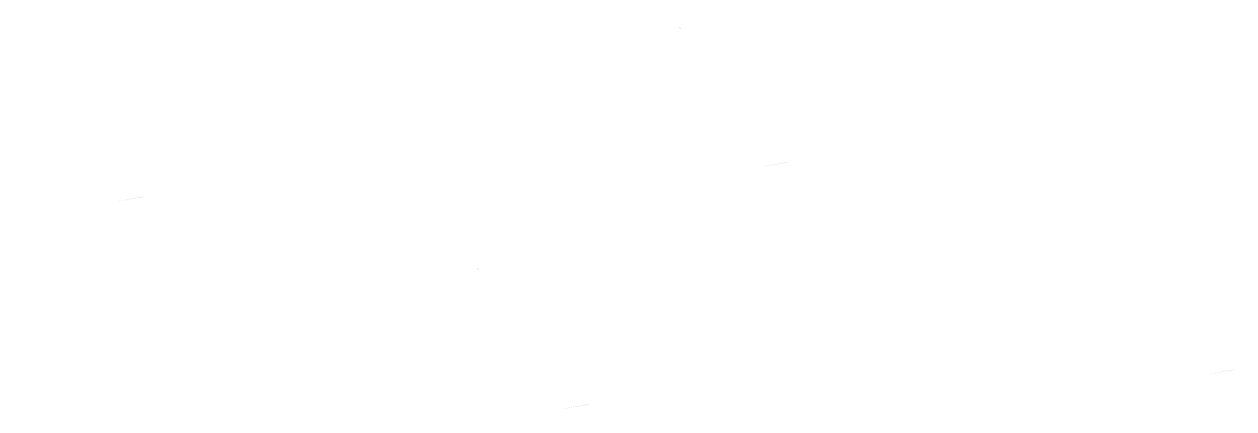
# Model space of a CAD drawing. Extents: x -23785941 to 8798891, y -8418521 to 21897894.
# Drawn here: x -115369 to -68582, y 54604 to 69495 of the extents above; entities that cross this region are included whole.
import ezdxf

# ---------------------------------------------------------------- set-up
doc = ezdxf.new("R2010")
doc.units = 0
doc.header["$MEASUREMENT"] = 0
doc.linetypes.add('DASHED', pattern=[0.75, 0.5, -0.25])
doc.layers.get('0').update_dxf_attribs({"linetype": 'CONTINUOUS'})

msp = doc.modelspace()

# ---------------------------------------------------------------- hatches: boundary and pattern name
at = {"linetype": 'DASHED'}
h = msp.add_hatch(color=3, dxfattribs=at)
h.paths.add_polyline_path([(-90432, 69495), (-89958, 69332)])
h.paths.add_polyline_path([(-90432, 69495), (-90433, 69490)])
edge = h.paths.add_edge_path()
edge.add_arc((-89966, 69340), 10, 251.0279, 304.158)
edge.add_arc((-89959, 69330), 2.5, 251.0279, 484.158)
edge.add_line((-89960, 69327), (-90433, 69490))
edge.add_line((-89969, 69331), (-90433, 69490))
h = msp.add_hatch(color=3, dxfattribs=at)
h.paths.add_polyline_path([(-90432, 69495), (-89958, 69332)])
h.paths.add_polyline_path([(-90432, 69495), (-90433, 69490)])
edge = h.paths.add_edge_path()
edge.add_arc((-89966, 69340), 10, 251.0279, 304.158)
edge.add_arc((-89959, 69330), 2.5, 251.0279, 484.158)
edge.add_line((-89960, 69327), (-90433, 69490))
edge.add_line((-89969, 69331), (-90433, 69490))
h = msp.add_hatch(color=3, dxfattribs=at)
h.paths.add_polyline_path([(-115368, 68159), (-114894, 67997)])
h.paths.add_polyline_path([(-115368, 68159), (-115369, 68155)])
edge = h.paths.add_edge_path()
edge.add_arc((-114902, 68005), 10, 251.0279, 304.158)
edge.add_arc((-114895, 67994), 2.5, 251.0279, 484.158)
edge.add_line((-114896, 67992), (-115369, 68155))
edge.add_line((-114906, 67995), (-115369, 68155))
h = msp.add_hatch(color=3, dxfattribs=at)
h.paths.add_polyline_path([(-115368, 68159), (-114894, 67997)])
h.paths.add_polyline_path([(-115368, 68159), (-115369, 68155)])
edge = h.paths.add_edge_path()
edge.add_arc((-114902, 68005), 10, 251.0279, 304.158)
edge.add_arc((-114895, 67994), 2.5, 251.0279, 484.158)
edge.add_line((-114896, 67992), (-115369, 68155))
edge.add_line((-114906, 67995), (-115369, 68155))
h = msp.add_hatch(color=256, dxfattribs=at)
h.paths.add_polyline_path([(-86764, 63991), (-86776, 63972)], flags=16)
h.paths.add_polyline_path([(-86764, 63991), (-86776, 63972)], flags=0)
edge = h.paths.add_edge_path()
edge.add_line((-85817, 64143), (-86776, 63972))
edge.add_line((-85819, 64155), (-85817, 64143))
edge.add_line((-86761, 63979), (-85817, 64143))
edge.add_line((-86869, 63972), (-85819, 64155))
h = msp.add_hatch(color=256, dxfattribs=at)
h.paths.add_polyline_path([(-111700, 62655), (-111712, 62637)], flags=16)
h.paths.add_polyline_path([(-111700, 62655), (-111712, 62637)], flags=0)
edge = h.paths.add_edge_path()
edge.add_line((-110753, 62808), (-111712, 62637))
edge.add_line((-110755, 62820), (-110753, 62808))
edge.add_line((-111698, 62643), (-110753, 62808))
edge.add_line((-111805, 62637), (-110755, 62820))
h = msp.add_hatch(color=3, dxfattribs=at)
h.paths.add_polyline_path([(-73197, 61462), (-72724, 61300)])
h.paths.add_polyline_path([(-73197, 61462), (-73199, 61458)])
edge = h.paths.add_edge_path()
edge.add_arc((-72732, 61308), 10, 251.0279, 304.158)
edge.add_arc((-72725, 61297), 2.5, 251.0279, 484.158)
edge.add_line((-72726, 61295), (-73199, 61458))
edge.add_line((-72735, 61298), (-73199, 61458))
h = msp.add_hatch(color=3, dxfattribs=at)
h.paths.add_polyline_path([(-73197, 61462), (-72724, 61300)])
h.paths.add_polyline_path([(-73197, 61462), (-73199, 61458)])
edge = h.paths.add_edge_path()
edge.add_arc((-72732, 61308), 10, 251.0279, 304.158)
edge.add_arc((-72725, 61297), 2.5, 251.0279, 484.158)
edge.add_line((-72726, 61295), (-73199, 61458))
edge.add_line((-72735, 61298), (-73199, 61458))
h = msp.add_hatch(color=3, dxfattribs=at)
h.paths.add_polyline_path([(-98133, 60127), (-97660, 59964)])
h.paths.add_polyline_path([(-98133, 60127), (-98135, 60122)])
edge = h.paths.add_edge_path()
edge.add_arc((-97668, 59972), 10, 251.0279, 304.158)
edge.add_arc((-97661, 59962), 2.5, 251.0279, 484.158)
edge.add_line((-97662, 59959), (-98135, 60122))
edge.add_line((-97671, 59963), (-98135, 60122))
h = msp.add_hatch(color=3, dxfattribs=at)
h.paths.add_polyline_path([(-98133, 60127), (-97660, 59964)])
h.paths.add_polyline_path([(-98133, 60127), (-98135, 60122)])
edge = h.paths.add_edge_path()
edge.add_arc((-97668, 59972), 10, 251.0279, 304.158)
edge.add_arc((-97661, 59962), 2.5, 251.0279, 484.158)
edge.add_line((-97662, 59959), (-98135, 60122))
edge.add_line((-97671, 59963), (-98135, 60122))
h = msp.add_hatch(color=256, dxfattribs=at)
h.paths.add_polyline_path([(-69529, 55958), (-69542, 55939)], flags=16)
h.paths.add_polyline_path([(-69529, 55958), (-69542, 55939)], flags=0)
edge = h.paths.add_edge_path()
edge.add_line((-68582, 56111), (-69542, 55939))
edge.add_line((-68584, 56123), (-68582, 56111))
edge.add_line((-69527, 55946), (-68582, 56111))
edge.add_line((-69635, 55940), (-68584, 56123))
h = msp.add_hatch(color=256, dxfattribs=at)
h.paths.add_polyline_path([(-94465, 54623), (-94478, 54604)], flags=16)
h.paths.add_polyline_path([(-94465, 54623), (-94478, 54604)], flags=0)
edge = h.paths.add_edge_path()
edge.add_line((-93518, 54775), (-94478, 54604))
edge.add_line((-93521, 54787), (-93518, 54775))
edge.add_line((-94463, 54611), (-93518, 54775))
edge.add_line((-94571, 54605), (-93521, 54787))

doc.saveas('drawing.dxf')
